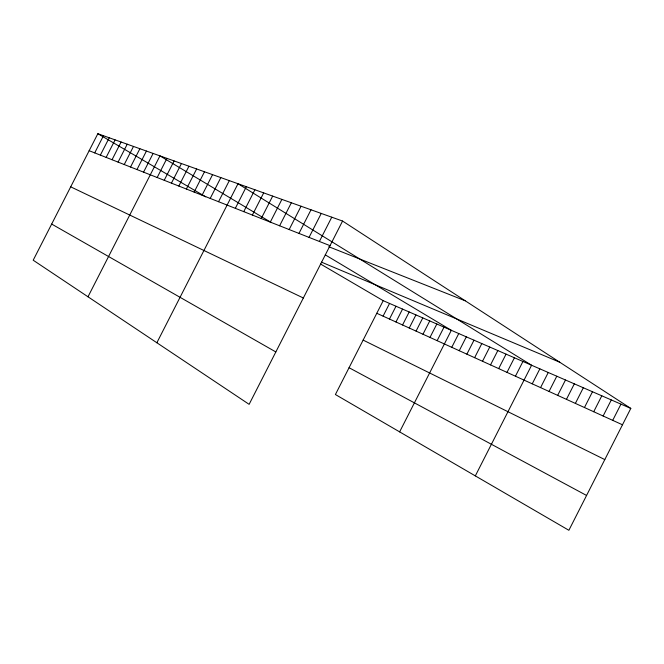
<?xml version="1.0" encoding="UTF-8"?>
<svg xmlns="http://www.w3.org/2000/svg" width="664" height="664" viewBox="0 0 664 664"><rect width="100%" height="100%" fill="white"/><g stroke="black" fill="none" stroke-linecap="round" stroke-linejoin="round"><path stroke-width="1" d="M630.8 408.418L383.211 300.676L335.403 394.532L568.874 530.287L630.8 408.418L342.566 221.046L97.84 133.713L33.2 260.213L249.133 404.343L342.566 221.046M383.087 316.139L389.552 303.44M389.477 319.044L395.993 306.245M395.968 321.99L402.542 309.092M402.558 324.978L409.182 311.98M409.256 328.016L415.93 314.919M416.062 331.104L422.785 317.898M422.968 334.241L429.749 320.928M429.99 337.428L436.829 324.007M437.128 340.665L444.017 327.136M399.628 431.874L451.329 330.323L325.269 254.851M451.761 347.305L458.758 333.552M459.256 350.708L466.311 336.839M466.875 354.169L473.996 340.184M474.627 357.688L481.807 343.578M482.512 361.266L489.75 347.04M490.53 364.901L497.826 350.559M498.689 368.603L506.051 354.136M506.989 372.371L514.417 357.772M515.438 376.206L522.933 361.482M475.324 475.889L531.598 365.25L238.002 183.729L156.862 342.757M532.237 383.833L539.857 368.844M540.571 387.61L548.256 372.496M549.045 391.461L556.797 376.214M557.669 395.37L565.487 379.999M566.442 399.354L574.327 383.85M575.373 403.405L583.324 387.759M584.461 407.53L592.487 391.743M593.716 411.73L601.808 395.802M603.128 416.004L611.295 399.935M612.714 420.353L620.956 404.135M94.703 152.894L103.476 135.722M100.364 155.119L109.228 137.78M106.149 157.401L115.096 139.872M112.05 159.725L121.097 142.013M118.076 162.107L127.222 144.204M124.243 164.531L133.489 146.437M130.542 167.013L139.888 148.719M136.975 169.552L146.429 151.052M143.557 172.15L153.11 153.442M87.997 296.791L159.949 155.882L271.219 222.498M157.177 177.52L166.946 158.372M164.224 180.293L174.109 160.929M171.436 183.139L181.438 163.543M178.823 186.053L188.941 166.224M186.385 189.032L196.627 168.963M194.129 192.087L204.495 171.777M202.072 195.216L212.563 174.657M210.206 198.42L220.83 177.603M218.556 201.715L229.312 180.625M235.33 208.322L246.352 186.708M243.746 211.642L254.91 189.763M252.378 215.045L263.683 192.892M261.226 218.531L272.672 196.104M270.298 222.108L281.885 199.391M279.61 225.785L291.347 202.769M289.164 229.545L301.049 206.23M298.966 233.413L311.018 209.782M309.042 237.388L321.252 213.434M319.392 241.464L331.768 217.186M89.159 150.703L330.025 245.655M328.788 246.734L465.265 300.809M321.451 262.139L559.727 362.22M376.787 313.284L622.483 424.786M70.699 186.833L303.34 297.995M363.133 340.092L604.796 459.588M349.065 367.715L586.569 495.46M51.676 224.067L275.834 351.953M97.84 133.713L205.732 196.843M320.571 264.031L383.211 300.676"/></g></svg>
